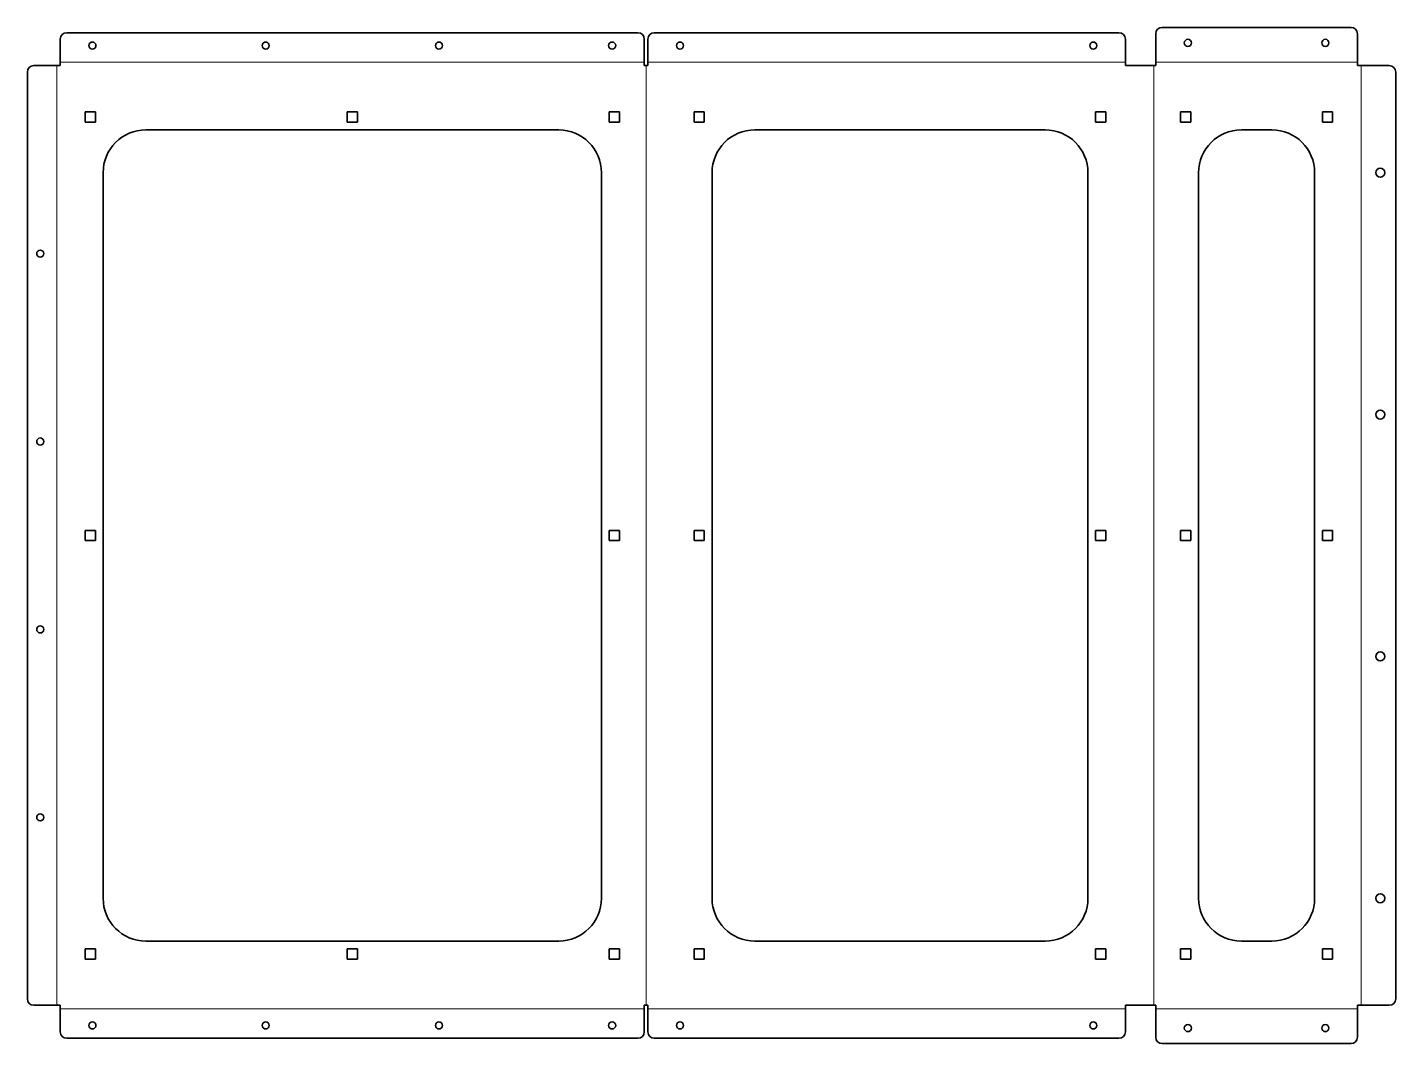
# Model space of a CAD drawing. Header units: millimetres. Extents: x 0 to 1279, y 0 to 950.
import ezdxf

# ---------------------------------------------------------------- set-up
doc = ezdxf.new("R2010")
doc.units = ezdxf.units.MM
doc.linetypes.add('Chain', pattern=[13.68, 9.12, -1.14, 2.28, -1.14])
doc.layers.add('SIMUMAK Bend Centerline (ISO)', color=7, linetype='Chain', lineweight=9)
doc.layers.add('SIMUMAK Visible (ISO)', color=7, linetype='Continuous', lineweight=35)

# ---------------------------------------------------------------- blocks, each defined once
blk = doc.blocks.new('GLD-SMT-03-TAFB01_Sheet_2_GLD-SMT-03-TAFB01 - Desplegada')
at = {"layer": 'SIMUMAK Bend Centerline (ISO)', "ltscale": 0.263158}
for p, q in [((-612.1, -439), (-612.1, 439)), ((-608.7, 442.4), (-62.9, 442.4)), ((-61.2, -439), (-61.2, 439)), ((-59.5, 442.4), (386.8, 442.4)), ((413.5, -439), (413.5, 439)), ((603.7, 442.4), (415.2, 442.4)), ((607.1, -439), (607.1, 439)), ((-62.9, -442.4), (-608.7, -442.4)), ((386.8, -442.4), (-59.5, -442.4)), ((415.2, -442.4), (603.7, -442.4))]:
    blk.add_line(p, q, dxfattribs=at)
at = {"layer": 'SIMUMAK Visible (ISO)'}
for p, q in [((421.2, 474.8), (597.7, 474.8)), ((-608.7, 439), (-608.7, 463.8)), ((-602.7, 469.8), (-68.9, 469.8)), ((-62.9, 463.8), (-62.9, 439)), ((-59.5, 439), (-59.5, 463.8)), ((-53.5, 469.8), (380.8, 469.8)), ((386.8, 439), (386.8, 463.8)), ((415.2, 439), (415.2, 468.8)), ((603.7, 468.8), (603.7, 439)), ((-608.7, 439), (-633.5, 439)), ((-59.5, 439), (-62.9, 439)), ((415.2, 439), (386.8, 439)), ((633.5, 439), (603.7, 439)), ((-639.5, 433), (-639.5, -433)), ((639.5, 433), (639.5, -433)), ((-585.4, 386.2), (-585.4, 395.8)), ((-585.4, 395.8), (-575.9, 395.8)), ((-575.9, 386.2), (-585.4, 386.2)), ((-575.9, 395.8), (-575.9, 386.2)), ((-340.5, 386.2), (-340.5, 395.8)), ((-340.5, 395.8), (-331, 395.8)), ((-331, 386.2), (-340.5, 386.2)), ((-331, 395.8), (-331, 386.2)), ((-95.7, 386.2), (-95.7, 395.8)), ((-95.7, 395.8), (-86.1, 395.8)), ((-86.1, 386.2), (-95.7, 386.2)), ((-86.1, 395.8), (-86.1, 386.2)), ((-16.3, 386.2), (-16.3, 395.8)), ((-16.3, 395.8), (-6.8, 395.8)), ((-6.8, 386.2), (-16.3, 386.2)), ((-6.8, 395.8), (-6.8, 386.2)), ((359, 386.2), (359, 395.8)), ((359, 395.8), (368.5, 395.8)), ((368.5, 386.2), (359, 386.2)), ((368.5, 395.8), (368.5, 386.2)), ((438.4, 386.2), (438.4, 395.8)), ((438.4, 395.8), (447.9, 395.8)), ((447.9, 386.2), (438.4, 386.2)), ((447.9, 395.8), (447.9, 386.2)), ((570.9, 386.2), (570.9, 395.8)), ((570.9, 395.8), (580.4, 395.8)), ((580.4, 386.2), (570.9, 386.2)), ((580.4, 395.8), (580.4, 386.2)), ((-528.7, 379), (-142.9, 379)), ((40.5, 379), (311.8, 379)), ((495.2, 379), (523.7, 379)), ((-568.7, -339), (-568.7, 339)), ((-102.9, 339), (-102.9, -339)), ((0.5, -339), (0.5, 339)), ((351.8, 339), (351.8, -339)), ((455.2, -339), (455.2, 339)), ((563.7, 339), (563.7, -339)), ((-585.4, 4.8), (-575.9, 4.8)), ((-585.4, -4.8), (-585.4, 4.8)), ((-575.9, 4.8), (-575.9, -4.8)), ((-95.7, 4.8), (-86.1, 4.8)), ((-95.7, -4.8), (-95.7, 4.8)), ((-86.1, 4.8), (-86.1, -4.8)), ((-16.3, -4.8), (-16.3, 4.8)), ((-16.3, 4.8), (-6.8, 4.8)), ((-6.8, 4.8), (-6.8, -4.8)), ((359, -4.8), (359, 4.8)), ((359, 4.8), (368.5, 4.8)), ((368.5, 4.8), (368.5, -4.8)), ((438.4, 4.8), (447.9, 4.8)), ((438.4, -4.8), (438.4, 4.8)), ((447.9, 4.8), (447.9, -4.8)), ((570.9, 4.8), (580.4, 4.8)), ((570.9, -4.8), (570.9, 4.8)), ((580.4, 4.8), (580.4, -4.8)), ((-575.9, -4.8), (-585.4, -4.8)), ((-86.1, -4.8), (-95.7, -4.8)), ((-6.8, -4.8), (-16.3, -4.8)), ((368.5, -4.8), (359, -4.8)), ((447.9, -4.8), (438.4, -4.8)), ((580.4, -4.8), (570.9, -4.8)), ((-142.9, -379), (-528.7, -379)), ((311.8, -379), (40.5, -379)), ((523.7, -379), (495.2, -379)), ((-585.4, -395.8), (-585.4, -386.2)), ((-585.4, -386.2), (-575.9, -386.2)), ((-575.9, -395.8), (-585.4, -395.8)), ((-575.9, -386.2), (-575.9, -395.8)), ((-340.5, -395.8), (-340.5, -386.2)), ((-340.5, -386.2), (-331, -386.2)), ((-331, -395.8), (-340.5, -395.8)), ((-331, -386.2), (-331, -395.8)), ((-95.7, -395.8), (-95.7, -386.2)), ((-95.7, -386.2), (-86.1, -386.2)), ((-86.1, -395.8), (-95.7, -395.8)), ((-86.1, -386.2), (-86.1, -395.8)), ((-16.3, -395.8), (-16.3, -386.2)), ((-16.3, -386.2), (-6.8, -386.2)), ((-6.8, -395.8), (-16.3, -395.8)), ((-6.8, -386.2), (-6.8, -395.8)), ((359, -395.8), (359, -386.2)), ((359, -386.2), (368.5, -386.2)), ((368.5, -395.8), (359, -395.8)), ((368.5, -386.2), (368.5, -395.8)), ((438.4, -395.8), (438.4, -386.2)), ((438.4, -386.2), (447.9, -386.2)), ((447.9, -395.8), (438.4, -395.8)), ((447.9, -386.2), (447.9, -395.8)), ((570.9, -395.8), (570.9, -386.2)), ((570.9, -386.2), (580.4, -386.2)), ((580.4, -395.8), (570.9, -395.8)), ((580.4, -386.2), (580.4, -395.8)), ((-633.5, -439), (-608.7, -439)), ((-608.7, -463.8), (-608.7, -439)), ((-62.9, -439), (-62.9, -463.8)), ((-62.9, -439), (-59.5, -439)), ((-59.5, -463.8), (-59.5, -439)), ((386.8, -439), (415.2, -439)), ((386.8, -463.8), (386.8, -439)), ((415.2, -468.8), (415.2, -439)), ((603.7, -439), (633.5, -439)), ((603.7, -439), (603.7, -468.8)), ((-68.9, -469.8), (-602.7, -469.8)), ((380.8, -469.8), (-53.5, -469.8)), ((597.7, -474.8), (421.2, -474.8))]:
    blk.add_line(p, q, dxfattribs=at)
for centre, radius in [((-578.7, 457.8), 3.3), ((-416.7, 457.8), 3.3), ((-254.8, 457.8), 3.3), ((-92.9, 457.8), 3.3), ((-29.5, 457.8), 3.3), ((356.8, 457.8), 3.3), ((445.2, 460.3), 3.3), ((573.7, 460.3), 3.3), ((625, 339), 4.2), ((-627.5, 263.4), 3.3), ((625, 113), 4.2), ((-627.5, 87.8), 3.3), ((-627.5, -87.8), 3.3), ((625, -113), 4.2), ((-627.5, -263.4), 3.3), ((625, -339), 4.2), ((-578.7, -457.8), 3.3), ((-416.7, -457.8), 3.3), ((-254.8, -457.8), 3.3), ((-92.9, -457.8), 3.3), ((-29.5, -457.8), 3.3), ((356.8, -457.8), 3.3), ((445.2, -460.3), 3.3), ((573.7, -460.3), 3.3)]:
    blk.add_circle(centre, radius, dxfattribs=at)
at = {"layer": 'SIMUMAK Visible (ISO)', "extrusion": (0, 0, -1)}
for centre, start, end in [((-421.2, 468.8), 0, 90), ((-597.7, 468.8), 90, 180), ((602.7, 463.8), 360, 90), ((68.9, 463.8), 90, 180), ((53.5, 463.8), 360, 90), ((-380.8, 463.8), 90, 180), ((633.5, 433), 360, 90), ((-633.5, 433), 90, 180), ((633.5, -433), 270, 0), ((-633.5, -433), 180, 270), ((602.7, -463.8), 270, 0), ((68.9, -463.8), 180, 270), ((53.5, -463.8), 270, 0), ((-380.8, -463.8), 180, 270), ((-421.2, -468.8), 270, 0), ((-597.7, -468.8), 180, 270)]:
    blk.add_arc(centre, 6, start, end, dxfattribs=at)
at = {"layer": 'SIMUMAK Visible (ISO)'}
for centre, start, end in [((-528.7, 339), 90, 180), ((-142.9, 339), 0, 90), ((40.5, 339), 90, 180), ((311.8, 339), 0, 90), ((495.2, 339), 90, 180), ((523.7, 339), 0, 90), ((-528.7, -339), 180, 270), ((-142.9, -339), 270, 360), ((40.5, -339), 180, 270), ((311.8, -339), 270, 0), ((495.2, -339), 180, 270), ((523.7, -339), 270, 360)]:
    blk.add_arc(centre, 40, start, end, dxfattribs=at)

msp = doc.modelspace()

# ---------------------------------------------------------------- block references
msp.add_blockref('GLD-SMT-03-TAFB01_Sheet_2_GLD-SMT-03-TAFB01 - Desplegada', (639.5, 474.8))

doc.saveas('drawing.dxf')
